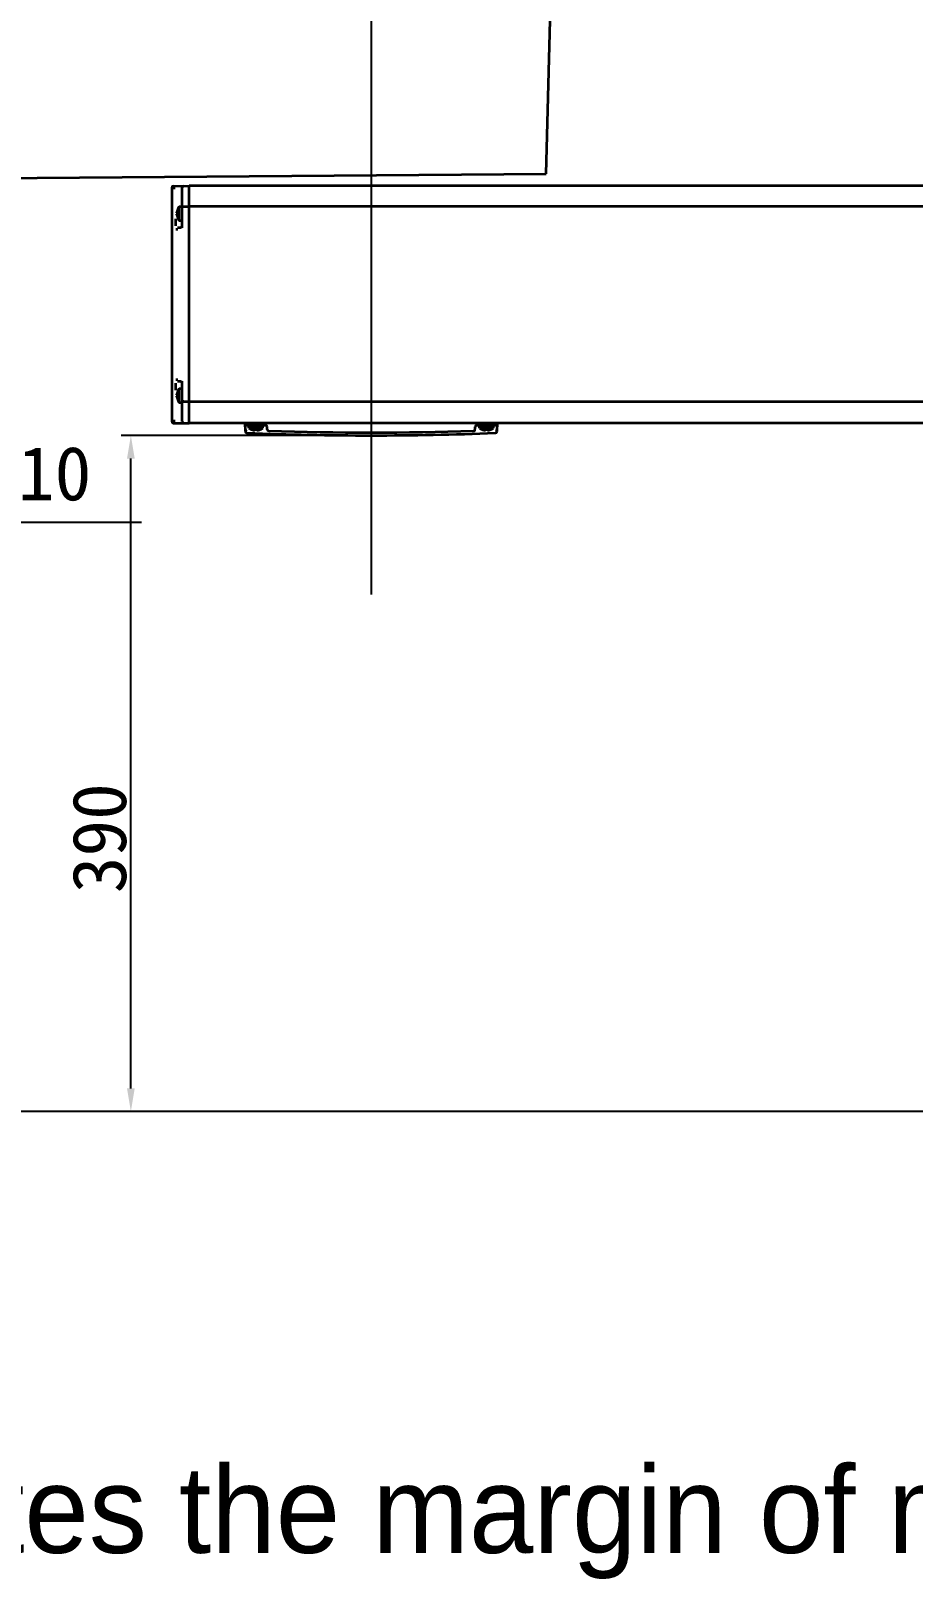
# Model space of a CAD drawing. Header units: millimetres. Extents: x 4086 to 8300, y 123 to 1549.
# Drawn here: x 6811.6 to 6926, y 883.5 to 1084.5 of the extents above; entities that cross this region are included whole.
import ezdxf
from ezdxf import colors
from ezdxf.entities.mleader import LeaderData, LeaderLine
from ezdxf.math import Vec2, Vec3

# ---------------------------------------------------------------- set-up
doc = ezdxf.new("R2010")
doc.units = ezdxf.units.MM
doc.linetypes.add('PHANTOM', pattern=[0.8, 0.45, -0.05, 0.1, -0.05, 0.1, -0.05])
doc.layers.add('中心线', color=7, linetype='Continuous')
for name, color, linetype, lineweight in [('标注', 7, 'Continuous', 25), ('标注层', 7, 'Continuous', 0), ('粗线', 7, 'PHANTOM', 35)]:
    doc.layers.add(name, color=color, linetype=linetype, lineweight=lineweight)
doc.styles.get("Standard").update_dxf_attribs({"font": 'simsun.ttc'})
doc.dimstyles.new('直线标注', dxfattribs={"dimtxt": 7, "dimasz": 3, "dimexe": 1.25, "dimexo": 0.625, "dimtad": 1, "dimlfac": 4, "dimdsep": 46, "dimtxsty": 'Standard', "dimcen": 2.5, "dimadec": 0, "dimazin": 0, "dimtm": 1e-09, "dimtfac": 1, "dimtmove": 0, "dimatfit": 3, "dimfxl": 1, "dimarcsym": 0})

# ---------------------------------------------------------------- blocks, each defined once
blk = doc.blocks.new('*D2157')
at = {"layer": 'Defpoints', "color": 0}
for p in [(6640.98, 1029.93), (6720.71, 1029.93), (6966.89, 944.2)]:
    blk.add_point(p, dxfattribs=at)
at = {"layer": '标注', "color": 0, "linetype": 'Continuous', "lineweight": -2}
for p, q in [((6720.08, 1029.93), (6639.73, 1029.93)), ((6640.98, 947.2), (6640.98, 1026.93)), ((6966.26, 944.2), (6639.73, 944.2))]:
    blk.add_line(p, q, dxfattribs=at)
at = {"layer": '标注', "color": 0}
for points in [[(6641.48, 1026.93), (6640.48, 1026.93), (6640.98, 1029.93)], [(6640.48, 947.2), (6641.48, 947.2), (6640.98, 944.2)]]:
    blk.add_solid(points, dxfattribs=at)
at = {"layer": '标注', "color": 0, "insert": (6633.36, 986.21), "char_height": 7, "attachment_point": 2, "rotation": 90}
blk.add_mtext('381', dxfattribs=at)
blk = doc.blocks.new('*D2158')
at = {"layer": 'Defpoints', "color": 0}
for p in [(6596.57, 1205.02), (6703.9, 1205.02), (6966.89, 944.2)]:
    blk.add_point(p, dxfattribs=at)
at = {"layer": '标注', "color": 0, "linetype": 'Continuous', "lineweight": -2}
for p, q in [((6703.27, 1205.02), (6595.32, 1205.02)), ((6596.57, 947.2), (6596.57, 1202.02)), ((6966.26, 944.2), (6595.32, 944.2))]:
    blk.add_line(p, q, dxfattribs=at)
at = {"layer": '标注', "color": 0}
for points in [[(6597.07, 1202.02), (6596.07, 1202.02), (6596.57, 1205.02)], [(6596.07, 947.2), (6597.07, 947.2), (6596.57, 944.2)]]:
    blk.add_solid(points, dxfattribs=at)
at = {"layer": '标注', "color": 0, "insert": (6588.95, 1098.25), "char_height": 7, "attachment_point": 2, "rotation": 90}
blk.add_mtext('1158.7', dxfattribs=at)
blk = doc.blocks.new('*D2159')
at = {"layer": 'Defpoints', "color": 0}
for p in [(6824.52, 1031.95), (6855.71, 1031.95), (6978.33, 944.2)]:
    blk.add_point(p, dxfattribs=at)
at = {"layer": '标注', "color": 0, "linetype": 'Continuous', "lineweight": -2}
for p, q in [((6855.08, 1031.95), (6823.27, 1031.95)), ((6824.52, 947.2), (6824.52, 1028.95)), ((6977.71, 944.2), (6823.27, 944.2))]:
    blk.add_line(p, q, dxfattribs=at)
at = {"layer": '标注', "color": 0}
for points in [[(6825.02, 1028.95), (6824.02, 1028.95), (6824.52, 1031.95)], [(6824.02, 947.2), (6825.02, 947.2), (6824.52, 944.2)]]:
    blk.add_solid(points, dxfattribs=at)
at = {"layer": '标注', "color": 0, "insert": (6816.9, 979.67), "char_height": 7, "attachment_point": 2, "rotation": 90}
blk.add_mtext('390', dxfattribs=at)
blk = doc.blocks.new('*D2161')
at = {"layer": 'Defpoints', "color": 0}
for p in [(6618.22, 1061.43), (6707.03, 1061.43), (6963.24, 944.2)]:
    blk.add_point(p, dxfattribs=at)
at = {"layer": '标注', "color": 0, "linetype": 'Continuous', "lineweight": -2}
for p, q in [((6706.41, 1061.43), (6616.97, 1061.43)), ((6618.22, 947.2), (6618.22, 1058.43)), ((6962.62, 944.2), (6616.97, 944.2))]:
    blk.add_line(p, q, dxfattribs=at)
at = {"layer": '标注', "color": 0}
for points in [[(6618.72, 1058.43), (6617.72, 1058.43), (6618.22, 1061.43)], [(6617.72, 947.2), (6618.72, 947.2), (6618.22, 944.2)]]:
    blk.add_solid(points, dxfattribs=at)
at = {"layer": '标注', "color": 0, "insert": (6610.6, 1001.91), "char_height": 7, "attachment_point": 2, "rotation": 90}
blk.add_mtext('523', dxfattribs=at)
blk = doc.blocks.new('*D2173')
at = {"layer": 'Defpoints', "color": 0}
for p in [(6832.5, 1120.2), (7111.7, 1120.2), (6966.89, 944.2)]:
    blk.add_point(p, dxfattribs=at)
at = {"layer": '标注', "color": 0, "linetype": 'Continuous', "lineweight": -2}
for p, q in [((6833.12, 1120.2), (7112.95, 1120.2)), ((7111.7, 947.2), (7111.7, 1117.2)), ((6967.51, 944.2), (7112.95, 944.2))]:
    blk.add_line(p, q, dxfattribs=at)
at = {"layer": '标注', "color": 0}
for points in [[(7112.2, 1117.2), (7111.2, 1117.2), (7111.7, 1120.2)], [(7111.2, 947.2), (7112.2, 947.2), (7111.7, 944.2)]]:
    blk.add_solid(points, dxfattribs=at)
at = {"layer": '标注', "color": 0, "insert": (7104.07, 1032.2), "char_height": 7, "attachment_point": 2, "rotation": 90}
blk.add_mtext('784.2', dxfattribs=at)
blk = doc.blocks.new('_Dot')
at = {"color": 0, "linetype": 'ByBlock', "lineweight": -2}
blk.add_line((-0.5, 0), (-1, 0), dxfattribs=at)
at = {"color": 0, "linetype": 'ByBlock', "const_width": 0.5}
blk.add_lwpolyline([(-0.25, 0, 1), (0.25, 0, 1)], format="xyb", close=True, dxfattribs=at)

msp = doc.modelspace()

# ---------------------------------------------------------------- linework, layer by layer
at = {"layer": '中心线'}
msp.add_line((6855.7069, 1140.14556), (6855.7069, 1011.31574), dxfattribs=at)
at = {"layer": '粗线', "linetype": 'Continuous'}
for p, q in [((6878.4319, 1065.92978), (6879.05055, 1089.55478)), ((6743.62934, 1064.80478), (6878.4319, 1065.92978)), ((6829.8319, 1064.09521), (6830.25315, 1064.09643)), ((6830.05298, 1064.31937), (6832.0819, 1064.35478)), ((6831.1819, 1058.91539), (6831.1819, 1064.11797)), ((6830.55943, 1061.20647), (6830.55646, 1061.20818)), ((6830.79412, 1059.85478), (6830.79412, 1061.65478)), ((6830.79412, 1061.65478), (6831.1819, 1061.65478)), ((6831.40298, 1061.68194), (6832.0819, 1061.68752)), ((6830.49446, 1060.88753), (6830.49729, 1060.92128)), ((6830.49446, 1060.86283), (6830.49446, 1060.88753)), ((6830.49729, 1060.85378), (6830.49446, 1060.86283)), ((6830.49446, 1060.64673), (6830.49729, 1060.65578)), ((6830.49729, 1060.85378), (6830.55943, 1060.85378)), ((6830.49729, 1060.65578), (6830.55943, 1060.65578)), ((6830.55679, 1060.72176), (6830.55646, 1060.75478)), ((6830.55646, 1060.30139), (6830.55943, 1060.3031)), ((6830.55778, 1060.82081), (6830.55943, 1060.85378)), ((6830.79412, 1059.85478), (6831.1819, 1059.85478)), ((6830.36568, 1058.72148), (6830.61207, 1058.72148)), ((6830.58714, 1058.9444), (6830.96083, 1058.95093)), ((6830.61902, 1039.16303), (6830.36566, 1039.16303)), ((6830.96083, 1038.93364), (6830.58714, 1038.94017)), ((6830.49446, 1037.26253), (6830.49729, 1037.29628)), ((6830.49446, 1037.23783), (6830.49446, 1037.26253)), ((6830.49729, 1037.22878), (6830.49446, 1037.23783)), ((6830.49729, 1037.22878), (6830.55943, 1037.22878)), ((6830.49729, 1037.03078), (6830.55943, 1037.03078)), ((6830.55943, 1037.58147), (6830.55646, 1037.58318)), ((6830.55679, 1037.09676), (6830.55646, 1037.12978)), ((6830.55778, 1037.19581), (6830.55943, 1037.22878)), ((6830.79412, 1038.02978), (6831.1819, 1038.02978))]:
    msp.add_line(p, q, dxfattribs=at)
at = {"layer": '粗线', "color": 7, "linetype": 'Continuous'}
for p, q in [((6829.8319, 1064.09521), (6829.8319, 1033.78936)), ((6832.0819, 1033.52978), (6832.0819, 1064.35478)), ((7014.3319, 1064.35478), (6832.0819, 1064.35478)), ((7014.3319, 1061.68752), (6832.0819, 1061.68752)), ((6831.1819, 1033.7666), (6831.1819, 1038.9788)), ((6830.49446, 1037.02173), (6830.49729, 1037.03078)), ((6830.79412, 1036.22978), (6830.79412, 1038.02978)), ((6830.55646, 1036.67639), (6830.55943, 1036.6781)), ((6830.79412, 1036.22978), (6831.1819, 1036.22978)), ((6831.40298, 1036.37645), (6832.0819, 1036.37094)), ((6832.0819, 1036.37094), (7014.3319, 1036.37094)), ((6830.25315, 1033.78807), (6829.8319, 1033.78936)), ((6830.05297, 1033.5652), (6832.0819, 1033.52978)), ((7014.3319, 1033.52978), (6832.0819, 1033.52978)), ((6839.31749, 1033.52581), (6839.37186, 1032.4884)), ((6839.54258, 1033.30478), (6841.9819, 1033.30478)), ((6839.8444, 1032.917), (6839.8444, 1033.30478)), ((6841.6444, 1032.917), (6839.8444, 1032.917)), ((6841.6444, 1032.917), (6841.6444, 1033.30478)), ((6842.2069, 1032.72593), (6842.2069, 1033.07978)), ((6869.2069, 1032.77445), (6869.2069, 1033.07978)), ((6869.4319, 1033.30478), (6871.87122, 1033.30478)), ((6869.7694, 1032.917), (6869.7694, 1033.30478)), ((6871.5694, 1032.917), (6869.7694, 1032.917)), ((6871.5694, 1032.917), (6871.5694, 1033.30478)), ((6872.04195, 1032.4884), (6872.09632, 1033.52581)), ((6840.29272, 1032.68231), (6840.29101, 1032.67934)), ((6840.61166, 1032.61734), (6840.5779, 1032.62017)), ((6840.63635, 1032.61734), (6840.61166, 1032.61734)), ((6840.6454, 1032.62017), (6840.63635, 1032.61734)), ((6840.6454, 1032.62017), (6840.6454, 1032.68231)), ((6840.67837, 1032.68066), (6840.6454, 1032.68231)), ((6840.77743, 1032.67967), (6840.7444, 1032.67934)), ((6840.8434, 1032.62017), (6840.8434, 1032.68231)), ((6840.85245, 1032.61734), (6840.8434, 1032.62017)), ((6841.1978, 1032.67934), (6841.19609, 1032.68231)), ((6870.21772, 1032.68231), (6870.21601, 1032.67934)), ((6870.53666, 1032.61734), (6870.5029, 1032.62017)), ((6870.56135, 1032.61734), (6870.53666, 1032.61734)), ((6870.5704, 1032.62017), (6870.56135, 1032.61734)), ((6870.5704, 1032.62017), (6870.5704, 1032.68231)), ((6870.60337, 1032.68066), (6870.5704, 1032.68231)), ((6870.70243, 1032.67967), (6870.6694, 1032.67934)), ((6870.7684, 1032.62017), (6870.7684, 1032.68231)), ((6870.77745, 1032.61734), (6870.7684, 1032.62017)), ((6871.1228, 1032.67934), (6871.12109, 1032.68231))]:
    msp.add_line(p, q, dxfattribs=at)
at = {"layer": '粗线', "linetype": 'Continuous'}
for points in [[(6830.49729, 1060.58828), (6830.49446, 1060.62206), (6830.49446, 1060.64673)], [(6830.55646, 1060.75478), (6830.55679, 1060.78781), (6830.55778, 1060.82081)], [(6830.55943, 1060.65578), (6830.55778, 1060.68875), (6830.55679, 1060.72176)], [(6830.55646, 1037.12978), (6830.55679, 1037.16281), (6830.55778, 1037.19581)], [(6830.55943, 1037.03078), (6830.55778, 1037.06375), (6830.55679, 1037.09676)]]:
    msp.add_lwpolyline(points, dxfattribs=at)
at = {"layer": '粗线', "color": 7, "linetype": 'Continuous'}
for points in [[(6830.49729, 1036.96328), (6830.49446, 1036.99706), (6830.49446, 1037.02173)], [(6840.7444, 1032.67934), (6840.71138, 1032.67967), (6840.67837, 1032.68066)], [(6840.8434, 1032.68231), (6840.81043, 1032.68066), (6840.77743, 1032.67967)], [(6840.9109, 1032.62017), (6840.87713, 1032.61734), (6840.85245, 1032.61734)], [(6870.6694, 1032.67934), (6870.63638, 1032.67967), (6870.60337, 1032.68066)], [(6870.7684, 1032.68231), (6870.73543, 1032.68066), (6870.70243, 1032.67967)], [(6870.8359, 1032.62017), (6870.80213, 1032.61734), (6870.77745, 1032.61734)]]:
    msp.add_lwpolyline(points, dxfattribs=at)
at = {"layer": '粗线', "linetype": 'Continuous'}
for centre, radius, start, end in [((6830.05691, 1064.0944), 0.225, 91.0003224, 179.7954385), ((6831.4069, 1064.11797), 0.225, 91.0001853, 180), ((6831.9469, 1060.75478), 1.45915, 161.9676476, 173.4478278), ((6831.9469, 1060.75478), 1.4625, 142.0201276, 161.9397919), ((6831.9469, 1060.75478), 1.45915, 186.5521722, 198.0323524), ((6831.9469, 1060.75478), 1.4625, 198.0602081, 217.9798724), ((6830.9569, 1059.17591), 0.225, 271, 359.9955216), ((6830.9569, 1038.70866), 0.225, 0.0038153, 89), ((6831.9469, 1037.12978), 1.45915, 161.9676476, 173.4478278), ((6831.9469, 1037.12978), 1.4625, 142.0201276, 161.9397919)]:
    msp.add_arc(centre, radius, start, end, dxfattribs=at)
at = {"layer": '粗线', "color": 7, "linetype": 'Continuous'}
for centre, radius, start, end in [((6831.9469, 1037.12978), 1.45915, 186.5521722, 198.0323524), ((6831.9469, 1037.12978), 1.4625, 198.0602081, 217.9798724), ((6830.05691, 1033.79016), 0.225, 180.2045615, 268.9996776), ((6831.4069, 1033.7666), 0.225, 180, 268.999928), ((6839.54259, 1033.52978), 0.225, 180, 269.9991617), ((6840.7444, 1034.06978), 1.4625, 232.0201276, 251.9397919), ((6840.7444, 1034.06978), 1.4625, 288.0602081, 307.9798724), ((6841.9819, 1033.07978), 0.225, 0, 90), ((6869.4319, 1033.07978), 0.225, 90, 180), ((6870.6694, 1034.06978), 1.4625, 232.0201276, 251.9397919), ((6870.6694, 1034.06978), 1.4625, 288.0602081, 307.9798724), ((6871.87122, 1033.52978), 0.225, 270, 0), ((6839.59655, 1032.50015), 0.225, 183, 267.7211209), ((6855.7069, 1437.40478), 405.45, 267.721516, 272.278484), ((6840.7444, 1034.06978), 1.45915, 251.9676476, 263.4478278), ((6840.7444, 1034.06978), 1.45915, 276.5521722, 288.0323524), ((6855.7069, 1436.60987), 404.27834, 268.1172358, 271.8827642), ((6870.6694, 1034.06978), 1.45915, 251.9676476, 263.4478278), ((6870.6694, 1034.06978), 1.45915, 276.5521722, 288.0323524), ((6871.81726, 1032.50015), 0.225, 272.2788792, 357)]:
    msp.add_arc(centre, radius, start, end, dxfattribs=at)
at = {"layer": '粗线', "linetype": 'Continuous'}
for points, knots in [([(6831.1819, 1061.5761), (6831.1819, 1061.58976), (6831.22325, 1061.67303), (6831.33062, 1061.68135), (6831.40298, 1061.68194)], [0, 0, 0, 0, 0.158817936, 1, 1, 1, 1]), ([(6830.29624, 1060.06801), (6830.29624, 1059.98648), (6830.29771, 1059.68664), (6830.30364, 1059.38674), (6830.31362, 1059.16864)], [0, 0, 0, 0, 0.271878096, 1, 1, 1, 1]), ([(6830.31362, 1038.71588), (6830.31062, 1038.65016), (6830.29966, 1038.35051), (6830.29624, 1038.05062), (6830.29624, 1037.81656)], [0, 0, 0, 0, 0.21939848, 1, 1, 1, 1])]:
    msp.add_open_spline(points, degree=3, knots=knots, dxfattribs=at)
at = {"layer": '粗线', "color": 7, "linetype": 'Continuous'}
for points, knots in [([(6831.1819, 1036.48107), (6831.1819, 1036.46756), (6831.22364, 1036.38468), (6831.33069, 1036.37704), (6831.40298, 1036.37645)], [0, 0, 0, 0, 0.15743559, 1, 1, 1, 1]), ([(6839.46841, 1032.57121), (6839.475, 1032.57095), (6839.48926, 1032.57241), (6839.50268, 1032.57728), (6839.50952, 1032.58049)], [0, 0, 0, 0, 0.46654088, 1, 1, 1, 1]), ([(6839.50952, 1032.58049), (6839.51364, 1032.58242), (6839.52206, 1032.58695), (6839.53002, 1032.59223), (6839.53408, 1032.59516)], [0, 0, 0, 0, 0.476463434, 1, 1, 1, 1]), ([(6842.2069, 1032.77445), (6842.2069, 1032.72528), (6842.21145, 1032.62775), (6842.32293, 1032.575), (6842.35905, 1032.59313)], [0, 0, 0, 0, 0.548846032, 1, 1, 1, 1]), ([(6842.35905, 1032.59313), (6842.36293, 1032.59508), (6842.37084, 1032.59955), (6842.37836, 1032.60466), (6842.38218, 1032.60746)], [0, 0, 0, 0, 0.47789766, 1, 1, 1, 1]), ([(6868.98927, 1032.54978), (6869.05648, 1032.55198), (6869.17932, 1032.57875), (6869.17851, 1032.67999), (6869.1698, 1032.69934)], [0, 0, 0, 0, 0.760047048, 1, 1, 1, 1]), ([(6869.1698, 1032.69934), (6869.16745, 1032.70455), (6869.16163, 1032.71527), (6869.15456, 1032.72519), (6869.15058, 1032.73026)], [0, 0, 0, 0, 0.469725832, 1, 1, 1, 1]), ([(6872.01479, 1032.68941), (6872.01291, 1032.69356), (6872.00847, 1032.70207), (6872.00327, 1032.71012), (6872.00038, 1032.71422)], [0, 0, 0, 0, 0.476352084, 1, 1, 1, 1]), ([(6872.02351, 1032.6483), (6872.02386, 1032.65487), (6872.02258, 1032.66911), (6872.0179, 1032.68255), (6872.01479, 1032.68941)], [0, 0, 0, 0, 0.466593182, 1, 1, 1, 1])]:
    msp.add_open_spline(points, degree=3, knots=knots, dxfattribs=at)
for points in [[(6839.35798, 1032.75314), (6839.36169, 1032.6823), (6839.39752, 1032.57403), (6839.46841, 1032.57121)], [(6871.84009, 1032.54025), (6871.91099, 1032.54306), (6872.0198, 1032.57743), (6872.02351, 1032.6483)]]:
    msp.add_open_spline(points, degree=3, dxfattribs=at)

# ---------------------------------------------------------------- texts
at = {"layer": '标注层', "insert": (6728.03867, 898.14932), "char_height": 11.25, "attachment_point": 1}
msp.add_mtext_dynamic_manual_height_columns('（*）{\\fSource Han Sans CN Normal|b0|i0|c134|p34;\\C7;Indicates the margin of mechanical block travel}', width=412.9492255, gutter_width=25, heights=[0], dxfattribs=at)

# ---------------------------------------------------------------- dimensions: what is measured, and where the dimension line sits
at = {"layer": '标注', "linetype": 'Continuous'}
for base, p1, p2, text, picture, middle in [((6596.57213, 1205.02478), (6966.88888, 944.20478), (6703.89668, 1205.02478), '1158.7', '*D2158', (6596.57213, 1098.24881)), ((7111.69798, 1120.19978), (6966.88888, 944.20478), (6832.49953, 1120.19978), '784.2', '*D2173', (7111.69798, 1032.20228)), ((6618.22196, 1061.42978), (6963.24091, 944.20478), (6707.0326, 1061.42978), '523', '*D2161', (6618.22196, 1001.91239)), ((6824.52423, 1031.95478), (6978.3319, 944.20478), (6855.7069, 1031.95478), '390', '*D2159', (6824.52423, 979.66777)), ((6640.98407, 1029.92978), (6966.88888, 944.20478), (6720.7069, 1029.92978), '381', '*D2157', (6640.98407, 986.21055))]:
    dim = msp.add_linear_dim(base=base, p1=p1, p2=p2, angle=90, text=text, dimstyle='直线标注', override={"dimtxsty": 'Standard'}, dxfattribs=at)
    dim.commit()
    dim.dimension.update_dxf_attribs({"geometry": picture, "text_midpoint": middle, "dimtype": 160})

# ---------------------------------------------------------------- leaders
at = {"layer": '标注'}
ml = msp.add_multileader_mtext('Standard', dxfattribs=at)
ml.set_content('4-M4{\\fSource Han Sans CN Normal|b0|i0|c134|p34;\\C0; \\A1;\\fSource Han Sans CN Normal|b0|i0|c0|p34;\\C7;depth }10', color=256)
ml.set_leader_properties()
ml.set_arrow_properties(name='DOT')
ml.build(insert=Vec2(0, 0))
ml.multileader.update_dxf_attribs({"text_left_attachment_type": 5, "text_right_attachment_type": 6, "dogleg_length": 0.36, "arrow_head_size": 1.125})
ctx = ml.context
ctx.base_point, ctx.char_height, ctx.arrow_head_size, ctx.landing_gap_size, ctx.plane_origin = Vec3(6761.9922, 1020.69749), 7, 1.125, 0.2025, Vec3(6746.57528, 1080.56382)
ctx.left_attachment, ctx.right_attachment = 5, 6
notes = []
notes.append((ctx, [(0, (1, 1, 0), (6761.1822, 1020.69749), (1, 0), 0.81, [(0, [(6746.57528, 1080.56382)], 0, [])])]))
ctx.mtext.insert, ctx.mtext.flow_direction = Vec3(6762.1947, 1030.52737), 5
for ctx, leaders in notes:
    for number, flags, end, landing, length, lines in leaders:
        leader = LeaderData()
        leader.index, (leader.has_last_leader_line, leader.has_dogleg_vector, leader.attachment_direction) = number, flags
        leader.last_leader_point, leader.dogleg_vector, leader.dogleg_length = Vec3(end), Vec3(landing), length
        for number, points, colour, breaks in lines:
            line = LeaderLine()
            line.index, line.vertices, line.color, line.breaks = number, Vec3.list(points), colors.encode_raw_color(colour), breaks
            leader.lines.append(line)
        ctx.leaders.append(leader)

doc.saveas('drawing.dxf')
